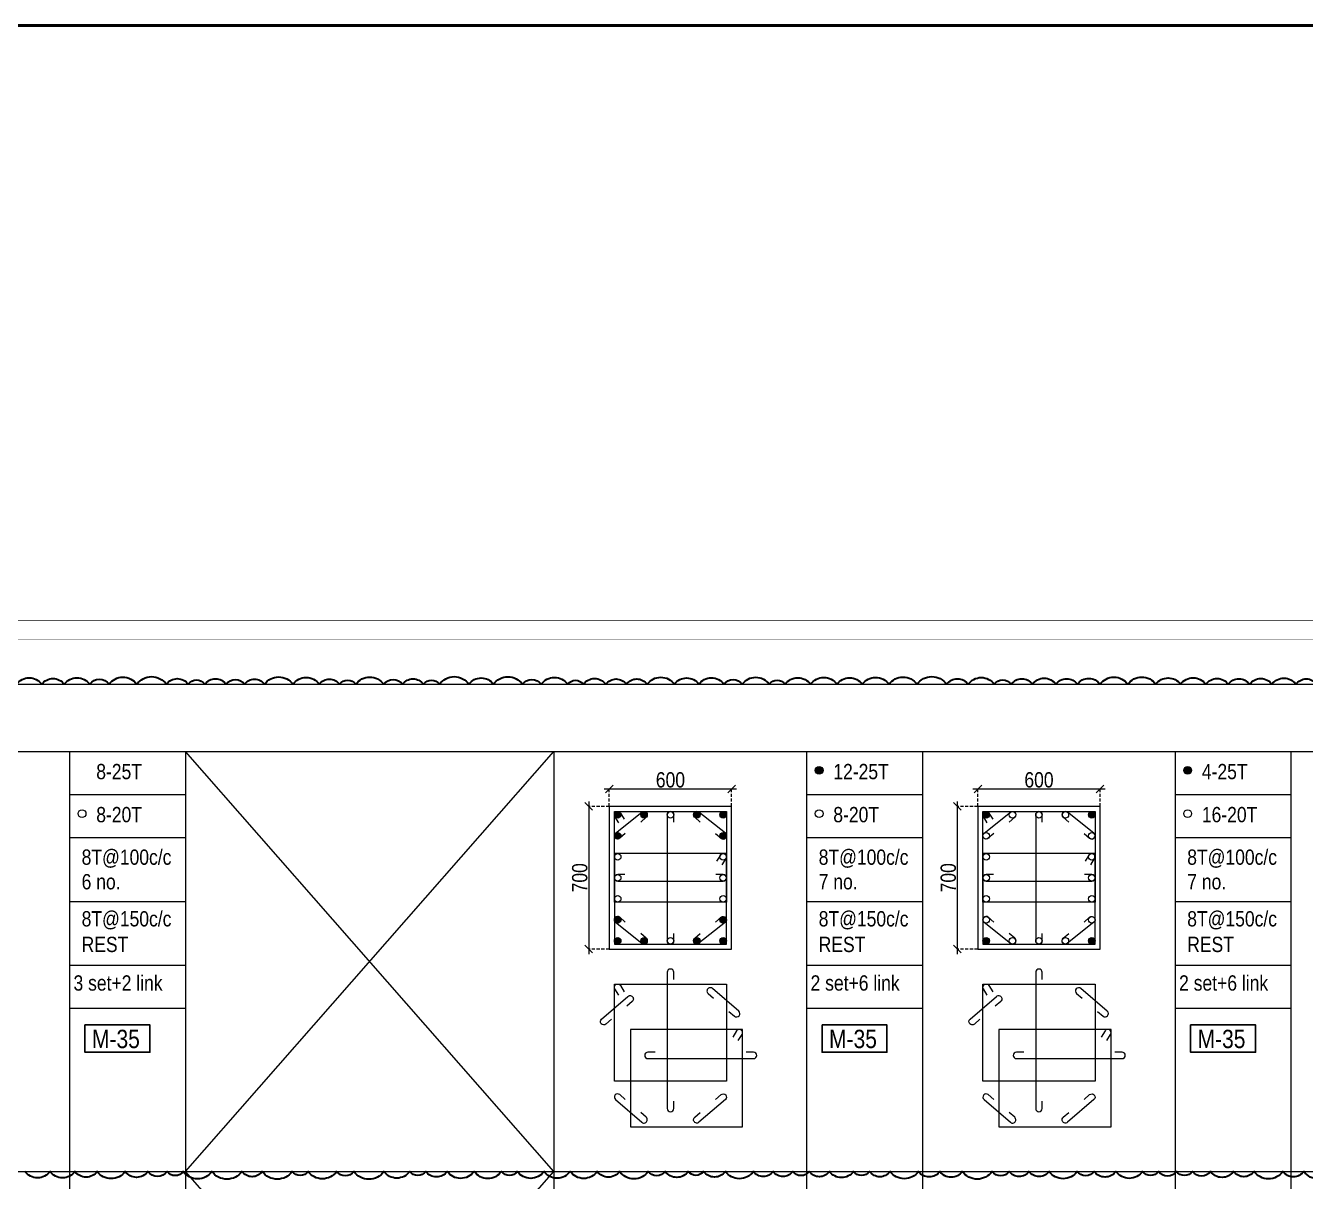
# Model space of a CAD drawing. Header units: millimetres. Extents: x 1112055 to 3390982, y -148532 to 766891.
# Drawn here: x 2145919 to 2171039, y 78194 to 100877 of the extents above; entities that cross this region are included whole.
import ezdxf
from ezdxf.enums import TextEntityAlignment as Align

# ---------------------------------------------------------------- set-up
doc = ezdxf.new("R2010")
doc.units = ezdxf.units.MM
doc.header["$PDMODE"] = 35
doc.header["$PDSIZE"] = -25
doc.linetypes.add('DASHED2', pattern=[0.375, 0.25, -0.125])
doc.linetypes.add('Hidden', pattern=[9.525, 6.35, -3.175])
for name, color, linetype, lineweight in [('B COL. SIZE DIM', 220, 'Continuous', 25), ('B COLSCH', 204, 'Continuous', 20), ('B COLUMN', 1, 'Hidden', 9), ('B STEEL', 34, 'Continuous', 15), ('B TITLE BLOCK', 250, 'Continuous', 0)]:
    doc.layers.add(name, color=color, linetype=linetype, lineweight=lineweight)
doc.layers.add('B TEXT', color=7, linetype='Continuous')
doc.styles.add('dim inside', font='romans.shx', dxfattribs={"width": 0.8, "height": 125})
doc.styles.add('SWINC', font='swissc.ttf')
doc.dimstyles.new('dim inside', dxfattribs={"dimtxt": 125, "dimasz": 100, "dimexe": 0, "dimexo": 0, "dimgap": 10, "dimtad": 0, "dimdec": 0, "dimzin": 0, "dimdsep": 46, "dimtxsty": 'dim inside', "dimblk": 'SMALL', "dimcen": 0.09, "dimadec": 0, "dimazin": 0, "dimtfac": 1, "dimtdec": 0, "dimtofl": 0, "dimtmove": 0, "dimatfit": 3, "dimfxl": 1, "dimtolj": 1, "dimtzin": 0, "dimarcsym": 2})

# ---------------------------------------------------------------- blocks, each defined once
blk = doc.blocks.new('_Oblique')
at = {"color": 0, "linetype": 'ByBlock', "lineweight": -2}
blk.add_line((-0.5, -0.5), (0.5, 0.5), dxfattribs=at)
blk = doc.blocks.new('*D3624')
at = {"layer": 'B COL. SIZE DIM', "color": 250, "lineweight": 9, "ltscale": 250, "transparency": 16777216}
blk.add_line((2157276, 85898), (2159876, 85898), dxfattribs=at)
at = {"layer": 'B COL. SIZE DIM', "color": 250, "linetype": 'DASHED2', "lineweight": 9, "ltscale": 250, "transparency": 16777216}
for p, q in [((2157376, 85553), (2157376, 85898)), ((2159776, 85553), (2159776, 85898))]:
    blk.add_line(p, q, dxfattribs=at)
at = {"layer": 'Defpoints', "color": 0, "transparency": 16777216}
for p in [(2159776, 85898), (2157376, 85553), (2159776, 85553)]:
    blk.add_point(p, dxfattribs=at)
at = {"layer": 'B COL. SIZE DIM', "color": 250, "lineweight": 9, "transparency": 16777216, "xscale": 150, "yscale": 150, "zscale": 150, "rotation": 180}
blk.add_blockref('_Oblique', (2157376, 85898), dxfattribs=at)
at = {"layer": 'B COL. SIZE DIM', "color": 250, "lineweight": 9, "transparency": 16777216, "xscale": 150, "yscale": 150, "zscale": 150}
blk.add_blockref('_Oblique', (2159776, 85898), dxfattribs=at)
at = {"layer": 'B COL. SIZE DIM', "color": 6, "transparency": 16777216, "insert": (2158576, 86073), "char_height": 300, "attachment_point": 5, "style": 'SWINC'}
blk.add_mtext('\\A1;600', dxfattribs=at)
blk = doc.blocks.new('*D3625')
at = {"layer": 'B COL. SIZE DIM', "color": 250, "lineweight": 9, "ltscale": 250, "transparency": 16777216}
blk.add_line((2156972, 85653), (2156972, 82653), dxfattribs=at)
at = {"layer": 'B COL. SIZE DIM', "color": 250, "linetype": 'DASHED2', "lineweight": 9, "ltscale": 250, "transparency": 16777216}
for p, q in [((2157376, 85553), (2156972, 85553)), ((2157376, 82753), (2156972, 82753))]:
    blk.add_line(p, q, dxfattribs=at)
at = {"layer": 'Defpoints', "color": 0, "transparency": 16777216}
for p in [(2157376, 85553), (2156972, 82753), (2157376, 82753)]:
    blk.add_point(p, dxfattribs=at)
at = {"layer": 'B COL. SIZE DIM', "color": 250, "lineweight": 9, "transparency": 16777216, "xscale": 150, "yscale": 150, "zscale": 150}
for p, rotation in [((2156972, 85553), 90), ((2156972, 82753), 270)]:
    blk.add_blockref('_Oblique', p, dxfattribs=dict(at, rotation=rotation))
at = {"layer": 'B COL. SIZE DIM', "color": 6, "transparency": 16777216, "insert": (2156797, 84153), "char_height": 300, "attachment_point": 5, "rotation": 90, "style": 'SWINC'}
blk.add_mtext('\\A1;700', dxfattribs=at)
blk = doc.blocks.new('*D3626')
at = {"layer": 'B COL. SIZE DIM', "color": 250, "lineweight": 9, "ltscale": 250, "transparency": 16777216}
blk.add_line((2164510, 85898), (2167110, 85898), dxfattribs=at)
at = {"layer": 'B COL. SIZE DIM', "color": 250, "linetype": 'DASHED2', "lineweight": 9, "ltscale": 250, "transparency": 16777216}
for p, q in [((2164610, 85553), (2164610, 85898)), ((2167010, 85553), (2167010, 85898))]:
    blk.add_line(p, q, dxfattribs=at)
at = {"layer": 'Defpoints', "color": 0, "transparency": 16777216}
for p in [(2167010, 85898), (2164610, 85553), (2167010, 85553)]:
    blk.add_point(p, dxfattribs=at)
at = {"layer": 'B COL. SIZE DIM', "color": 250, "lineweight": 9, "transparency": 16777216, "xscale": 150, "yscale": 150, "zscale": 150, "rotation": 180}
blk.add_blockref('_Oblique', (2164610, 85898), dxfattribs=at)
at = {"layer": 'B COL. SIZE DIM', "color": 250, "lineweight": 9, "transparency": 16777216, "xscale": 150, "yscale": 150, "zscale": 150}
blk.add_blockref('_Oblique', (2167010, 85898), dxfattribs=at)
at = {"layer": 'B COL. SIZE DIM', "color": 6, "transparency": 16777216, "insert": (2165810, 86073), "char_height": 300, "attachment_point": 5, "style": 'SWINC'}
blk.add_mtext('\\A1;600', dxfattribs=at)
blk = doc.blocks.new('*D3627')
at = {"layer": 'B COL. SIZE DIM', "color": 250, "lineweight": 9, "ltscale": 250, "transparency": 16777216}
blk.add_line((2164206, 85653), (2164206, 82653), dxfattribs=at)
at = {"layer": 'B COL. SIZE DIM', "color": 250, "linetype": 'DASHED2', "lineweight": 9, "ltscale": 250, "transparency": 16777216}
for p, q in [((2164610, 85553), (2164206, 85553)), ((2164610, 82753), (2164206, 82753))]:
    blk.add_line(p, q, dxfattribs=at)
at = {"layer": 'Defpoints', "color": 0, "transparency": 16777216}
for p in [(2164610, 85553), (2164206, 82753), (2164610, 82753)]:
    blk.add_point(p, dxfattribs=at)
at = {"layer": 'B COL. SIZE DIM', "color": 250, "lineweight": 9, "transparency": 16777216, "xscale": 150, "yscale": 150, "zscale": 150}
for p, rotation in [((2164206, 85553), 90), ((2164206, 82753), 270)]:
    blk.add_blockref('_Oblique', p, dxfattribs=dict(at, rotation=rotation))
at = {"layer": 'B COL. SIZE DIM', "color": 6, "transparency": 16777216, "insert": (2164031, 84153), "char_height": 300, "attachment_point": 5, "rotation": 90, "style": 'SWINC'}
blk.add_mtext('\\A1;700', dxfattribs=at)

msp = doc.modelspace()

# ---------------------------------------------------------------- hatches: boundary and pattern name
at = {"layer": 'B STEEL', "lineweight": 9, "ltscale": 0.5}
h = msp.add_hatch(color=34, dxfattribs=at)
edge = h.paths.add_edge_path()
edge.add_arc((2161494.7, 86262), 76.8, 0, 360)
h = msp.add_hatch(color=34, dxfattribs=at)
edge = h.paths.add_edge_path()
edge.add_arc((2168728.3, 86262), 76.8, 0, 360)
h = msp.add_hatch(color=34, dxfattribs=at)
edge = h.paths.add_edge_path()
edge.add_arc((2157540.4, 85388.8), 64, 0, 360)
at = {"layer": 'B STEEL', "lineweight": 30}
h = msp.add_hatch(color=34, dxfattribs=at)
edge = h.paths.add_edge_path()
edge.add_arc((2158058.3, 85388.8), 64, 0, 360)
h = msp.add_hatch(color=34, dxfattribs=at)
edge = h.paths.add_edge_path()
edge.add_arc((2159094.3, 85388.8), 64, 0, 360)
at = {"layer": 'B STEEL', "lineweight": 9, "ltscale": 0.5}
h = msp.add_hatch(color=34, dxfattribs=at)
edge = h.paths.add_edge_path()
edge.add_arc((2159612.3, 85388.8), 64, 180, 540, ccw=False)
h = msp.add_hatch(color=34, dxfattribs=at)
edge = h.paths.add_edge_path()
edge.add_arc((2164773.9, 85388.8), 64, 0, 360)
h = msp.add_hatch(color=34, dxfattribs=at)
edge = h.paths.add_edge_path()
edge.add_arc((2166845.9, 85388.8), 64, 180, 540, ccw=False)
at = {"layer": 'B STEEL', "lineweight": 30}
h = msp.add_hatch(color=34, dxfattribs=at)
edge = h.paths.add_edge_path()
edge.add_arc((2157540.4, 84976.8), 64, 0, 360)
h = msp.add_hatch(color=34, dxfattribs=at)
edge = h.paths.add_edge_path()
edge.add_arc((2159612.3, 84976.8), 64, 0, 360)
h = msp.add_hatch(color=34, dxfattribs=at)
edge = h.paths.add_edge_path()
edge.add_arc((2157540.4, 83328.8), 64, 0, 360)
h = msp.add_hatch(color=34, dxfattribs=at)
edge = h.paths.add_edge_path()
edge.add_arc((2159612.3, 83328.8), 64, 0, 360)
at = {"layer": 'B STEEL', "lineweight": 9, "ltscale": 0.5}
h = msp.add_hatch(color=34, dxfattribs=at)
edge = h.paths.add_edge_path()
edge.add_arc((2157540.4, 82916.8), 64, 0, 360, ccw=False)
at = {"layer": 'B STEEL', "lineweight": 30}
h = msp.add_hatch(color=34, dxfattribs=at)
edge = h.paths.add_edge_path()
edge.add_arc((2158058.3, 82916.8), 64, 0, 360)
h = msp.add_hatch(color=34, dxfattribs=at)
edge = h.paths.add_edge_path()
edge.add_arc((2159094.3, 82916.8), 64, 0, 360)
at = {"layer": 'B STEEL', "lineweight": 9, "ltscale": 0.5}
h = msp.add_hatch(color=34, dxfattribs=at)
edge = h.paths.add_edge_path()
edge.add_arc((2159612.3, 82916.8), 64, -180, 180)
h = msp.add_hatch(color=34, dxfattribs=at)
edge = h.paths.add_edge_path()
edge.add_arc((2164773.9, 82916.8), 64, 0, 360, ccw=False)
h = msp.add_hatch(color=34, dxfattribs=at)
edge = h.paths.add_edge_path()
edge.add_arc((2166845.9, 82916.8), 64, -180, 180)

# ---------------------------------------------------------------- linework, layer by layer
at = {"color": 5, "lineweight": 50}
msp.add_lwpolyline([(2055975.3, 100877.1), (2260508.1, 100877.1), (2260508.1, -148532.1), (2055975.3, -148532.1)], close=True, dxfattribs=at)
at = {"color": 2, "lineweight": 30}
for points in [[(2145742.6, 87949.3, -0.5205671), (2146236.9, 87949.3, -0.5205671), (2146677.3, 87949.3, -0.5205671), (2147179.4, 87949.3, -0.5205671), (2147557.1, 87949.3, -0.5205671), (2148102.6, 87949.3, -0.5205671), (2148682.9, 87949.3, -0.5205671), (2149110.4, 87949.3, -0.5205671), (2149437.9, 87949.3, -0.5205671), (2149856.2, 87949.3, -0.5205671), (2150216.5, 87949.3, -0.5205671), (2150607.3, 87949.3, -0.5205671), (2151167.9, 87949.3, -0.5205671), (2151683.4, 87949.3, -0.5205671), (2152080.2, 87949.3, -0.5205671), (2152400.2, 87949.3, -0.5205671), (2152948.1, 87949.3, -0.5205671), (2153317.8, 87949.3, -0.5205671), (2153730.6, 87949.3, -0.5205671), (2154042.1, 87949.3, -0.5205671), (2154621.2, 87949.3, -0.5205671), (2155102.5, 87949.3, -0.5205671), (2155672.7, 87949.3, -0.5205671), (2156038.5, 87949.3, -0.5205671), (2156561.2, 87949.3, -0.5205671), (2156865.9, 87949.3, -0.5205671), (2157308.6, 87949.3, -0.5205671), (2157711.3, 87949.3, -0.5205671), (2158118.5, 87949.3, -0.5205671), (2158654.9, 87949.3, -0.5205671), (2159133.7, 87949.3, -0.5205671), (2159626.7, 87949.3, -0.5205671), (2159983.8, 87949.3, -0.5205671), (2160517, 87949.3, -0.5205671), (2160826.1, 87949.3, -0.5205671), (2161326.6, 87949.3, -0.5205671), (2161845.6, 87949.3, -0.5205671), (2162339.9, 87949.3, -0.5205671), (2162866.3, 87949.3, -0.5205671), (2163416.4, 87949.3, -0.5205671), (2163997.8, 87949.3, -0.5205671), (2164420.9, 87949.3, -0.5205671), (2164932.4, 87949.3, -0.5205671), (2165266.3, 87949.3, -0.5205671), (2165681.3, 87949.3, -0.5205671), (2166144.1, 87949.3, -0.5205671), (2166562.8, 87949.3, -0.5205671), (2167008.3, 87949.3, -0.5205671), (2167554.6, 87949.3, -0.5205671), (2168103.7, 87949.3, -0.5205671), (2168587.1, 87949.3, -0.5205671), (2169084.8, 87949.3, -0.5205671), (2169525.3, 87949.3, -0.5205671), (2169944.8, 87949.3, -0.5205671), (2170380.9, 87949.3, -0.5205671), (2170853.4, 87949.3, -0.5205671), (2171262.7, 87949.3, -0.5205671)], [(2171592.7, 78390.4, -0.5205671), (2171007.9, 78390.4, -0.5205671), (2170598.1, 78390.4, -0.5205671), (2170031.7, 78390.4, -0.5205671), (2169629.9, 78390.4, -0.5205671), (2169176.1, 78390.4, -0.5205671), (2168824.7, 78390.4, -0.5205671), (2168506.8, 78390.4, -0.5205671), (2168155, 78390.4, -0.5205671), (2167844.6, 78390.4, -0.5205671), (2167319.7, 78390.4, -0.5205671), (2166892.4, 78390.4, -0.5205671), (2166560.7, 78390.4, -0.5205671), (2166010.8, 78390.4, -0.5205671), (2165614, 78390.4, -0.5205671), (2165225.5, 78390.4, -0.5205671), (2164890.3, 78390.4, -0.5205671), (2164305.1, 78390.4, -0.5205671), (2163863.2, 78390.4, -0.5205671), (2163444.2, 78390.4, -0.5205671), (2162888.3, 78390.4, -0.5205671), (2162483.6, 78390.4, -0.5205671), (2162168.2, 78390.4, -0.5205671), (2161698.9, 78390.4, -0.5205671), (2161299.5, 78390.4, -0.5205671), (2160979, 78390.4, -0.5205671), (2160589.9, 78390.4, -0.5205671), (2160204.6, 78390.4, -0.5205671), (2159654.8, 78390.4, -0.5205671), (2159227.4, 78390.4, -0.5205671), (2158927.3, 78390.4, -0.5205671), (2158472.9, 78390.4, -0.5205671), (2158141.8, 78390.4, -0.5205671), (2157577, 78390.4, -0.5205671), (2157140.3, 78390.4, -0.5205671), (2156606.8, 78390.4, -0.5205671), (2156096.1, 78390.4, -0.5205671), (2155569.4, 78390.4, -0.5205671), (2155261.9, 78390.4, -0.5205671), (2154721.8, 78390.4, -0.5205671), (2154193.7, 78390.4, -0.5205671), (2153772.4, 78390.4, -0.5205671), (2153460.2, 78390.4, -0.5205671), (2152953.8, 78390.4, -0.5205671), (2152362.3, 78390.4, -0.5205671), (2152024.7, 78390.4, -0.5205671), (2151465.9, 78390.4, -0.5205671), (2151151.8, 78390.4, -0.5205671), (2150565.6, 78390.4, -0.5205671), (2150164.5, 78390.4, -0.5205671), (2149577.6, 78390.4, -0.5205671), (2149015.1, 78390.4, -0.5205671), (2148696.5, 78390.4, -0.5205671), (2148321.1, 78390.4, -0.5205671), (2147872.3, 78390.4, -0.5205671), (2147325, 78390.4, -0.5205671), (2146887.8, 78390.4, -0.5205671), (2146400, 78390.4, -0.5205671), (2145907, 78390.4, -0.5205671)]]:
    msp.add_lwpolyline(points, format="xyb", dxfattribs=at)
at = {"layer": 'B COLSCH', "color": 250, "lineweight": 0}
for p, q in [((2079293.2, 87949.3), (2221391.2, 87949.3)), ((2079293.2, 86630.3), (2221391.2, 86630.3)), ((2146781.3, 86630.3), (2146781.3, 28951.4)), ((2149055.7, 86630.3), (2149055.7, 21698.7)), ((2156289.3, 86630.3), (2156289.3, 21698.7)), ((2161248.4, 86630.3), (2161248.4, 28951.4)), ((2163522.8, 86630.3), (2163522.8, 21698.7)), ((2168482, 86630.3), (2168482, 28951.4)), ((2170756.4, 86630.3), (2170756.4, 21698.7)), ((2146781.3, 85785.3), (2149055.7, 85785.3)), ((2161248.4, 85785.3), (2163522.8, 85785.3)), ((2168482, 85785.3), (2170756.4, 85785.3)), ((2146781.3, 84940.3), (2149055.7, 84940.3)), ((2161248.4, 84940.3), (2163522.8, 84940.3)), ((2168482, 84940.3), (2170756.4, 84940.3)), ((2146781.3, 83690.5), (2149055.7, 83690.5)), ((2161248.4, 83690.5), (2163522.8, 83690.5)), ((2168482, 83690.5), (2170756.4, 83690.5)), ((2146781.3, 82440.7), (2149055.7, 82440.7)), ((2161248.4, 82440.7), (2163522.8, 82440.7)), ((2168482, 82440.7), (2170756.4, 82440.7)), ((2146781.3, 81595.7), (2149055.7, 81595.7)), ((2161248.4, 81595.7), (2163522.8, 81595.7)), ((2168482, 81595.7), (2170756.4, 81595.7)), ((2079293.2, 78390.4), (2221391.2, 78390.4))]:
    msp.add_line(p, q, dxfattribs=at)
for points in [[(2156289.3, 53670.9), (2149055.7, 61910.7), (2156289.3, 70150.6), (2149055.7, 78390.4), (2156289.3, 86630.3)], [(2149055.7, 53670.9), (2156289.3, 61910.7), (2149055.7, 70150.6), (2156289.3, 78390.4), (2149055.7, 86630.3)]]:
    msp.add_lwpolyline(points, dxfattribs=at)
at = {"layer": 'B COLUMN', "color": 1, "linetype": 'ByBlock', "lineweight": 20}
for points in [[(2157376.3, 82752.8), (2159776.3, 82752.8), (2159776.3, 85552.8), (2157376.3, 85552.8)], [(2164609.9, 82752.8), (2167009.9, 82752.8), (2167009.9, 85552.8), (2164609.9, 85552.8)]]:
    msp.add_lwpolyline(points, close=True, dxfattribs=at)
at = {"layer": 'B STEEL', "color": 34, "lineweight": 9, "ltscale": 0.5}
for points in [[(2157560.6, 85233.7), (2157485.8, 85355.2, -1), (2157594.9, 85422.3), (2157669.6, 85300.9)], [(2157690.3, 85021.2), (2157582.1, 84928.2, -1), (2157498.6, 85025.3), (2158016.6, 85437.3, -1), (2158100.1, 85340.2), (2157991.9, 85247.2)], [(2158640.4, 85246.1), (2158640.4, 85388.8, 1), (2158512.3, 85388.8), (2158512.3, 82916.8, 1), (2158640.4, 82916.8), (2158640.4, 83059.4)], [(2159462.4, 85021.2), (2159570.6, 84928.2, 1), (2159654, 85025.3), (2159136.1, 85437.3, 1), (2159052.6, 85340.2), (2159160.8, 85247.2)], [(2164794.1, 85233.7), (2164719.4, 85355.2, -1), (2164828.4, 85422.3), (2164903.2, 85300.9)], [(2164923.8, 85021.2), (2164815.6, 84928.2, -1), (2164732.2, 85025.3), (2165250.2, 85437.3, -1), (2165333.6, 85340.2), (2165225.5, 85247.2)], [(2165873.9, 85246.1), (2165873.9, 85388.8, 1), (2165745.9, 85388.8), (2165745.9, 82916.8, 1), (2165873.9, 82916.8), (2165873.9, 83059.4)], [(2166696, 85021.2), (2166804.1, 84928.2, 1), (2166887.6, 85025.3), (2166369.6, 85437.3, 1), (2166286.1, 85340.2), (2166394.3, 85247.2)], [(2159592.1, 84409.7), (2159666.8, 84531.2, 1), (2159557.8, 84598.3), (2159483, 84476.9)], [(2166825.6, 84409.7), (2166900.4, 84531.2, 1), (2166791.3, 84598.3), (2166716.6, 84476.9)], [(2157683, 84216.8), (2157540.4, 84216.8, 1), (2157540.4, 84088.8), (2159612.3, 84088.8, 1), (2159612.3, 84216.8), (2159469.7, 84216.8)], [(2164916.5, 84216.8), (2164773.9, 84216.8, 1), (2164773.9, 84088.8), (2166845.9, 84088.8, 1), (2166845.9, 84216.8), (2166703.2, 84216.8)], [(2157690.3, 83284.3), (2157582.1, 83377.3, 1), (2157498.6, 83280.2), (2158016.6, 82868.3, 1), (2158100.1, 82965.3), (2157991.9, 83058.3)], [(2159462.4, 83284.3), (2159570.6, 83377.3, -1), (2159654, 83280.2), (2159136.1, 82868.3, -1), (2159052.6, 82965.3), (2159160.8, 83058.3)], [(2164923.8, 83284.3), (2164815.6, 83377.3, 1), (2164732.2, 83280.2), (2165250.2, 82868.3, 1), (2165333.6, 82965.3), (2165225.5, 83058.3)], [(2166696, 83284.3), (2166804.1, 83377.3, -1), (2166887.6, 83280.2), (2166369.6, 82868.3, -1), (2166286.1, 82965.3), (2166394.3, 83058.3)], [(2158640.4, 82155.2), (2158640.4, 82297.9, 1), (2158512.3, 82297.9), (2158512.3, 79625.9, 1), (2158640.4, 79625.9), (2158640.4, 79768.5)], [(2165873.9, 82155.2), (2165873.9, 82297.9, 1), (2165745.9, 82297.9), (2165745.9, 79625.9, 1), (2165873.9, 79625.9), (2165873.9, 79768.5)], [(2157560.6, 81848.8), (2157485.8, 81970.2, -1), (2157594.9, 82037.4), (2157669.6, 81915.9)], [(2159725.4, 81531.2), (2159833.6, 81438.2, 1), (2159917, 81535.3), (2159399, 81980.6, 1), (2159315.6, 81883.5), (2159423.7, 81790.6)], [(2164794.1, 81848.8), (2164719.4, 81970.2, -1), (2164828.4, 82037.4), (2164903.2, 81915.9)], [(2166958.9, 81531.2), (2167067.1, 81438.2, 1), (2167150.6, 81535.3), (2166632.6, 81980.6, 1), (2166549.1, 81883.5), (2166657.3, 81790.6)], [(2157416.3, 81375.5), (2157308.1, 81282.5, -1), (2157224.7, 81379.6), (2157742.6, 81824.9, -1), (2157826.1, 81727.9), (2157717.9, 81634.9)], [(2164649.8, 81375.5), (2164541.7, 81282.5, -1), (2164458.2, 81379.6), (2164976.2, 81824.9, -1), (2165059.7, 81727.9), (2164951.5, 81634.9)], [(2159906.8, 80958.1), (2159981.6, 81079.6, 1), (2159872.6, 81146.7), (2159797.8, 81025.2)], [(2167140.4, 80958.1), (2167215.1, 81079.6, 1), (2167106.1, 81146.7), (2167031.3, 81025.2)], [(2158277.1, 80731.8), (2158134.5, 80731.8, 1), (2158134.5, 80603.8), (2160206.4, 80603.8, 1), (2160206.4, 80731.8), (2160063.8, 80731.8)], [(2165510.7, 80731.8), (2165368, 80731.8, 1), (2165368, 80603.8), (2167440, 80603.8, 1), (2167440, 80731.8), (2167297.3, 80731.8)], [(2157690.3, 79804), (2157582.1, 79897, 1), (2157498.6, 79799.9), (2158016.6, 79354.6, 1), (2158100.1, 79451.7), (2157991.9, 79544.7)], [(2159462.4, 79804), (2159570.6, 79897, -1), (2159654, 79799.9), (2159136.1, 79354.6, -1), (2159052.6, 79451.7), (2159160.8, 79544.7)], [(2164923.8, 79804), (2164815.6, 79897, 1), (2164732.2, 79799.9), (2165250.2, 79354.6, 1), (2165333.6, 79451.7), (2165225.5, 79544.7)], [(2166696, 79804), (2166804.1, 79897, -1), (2166887.6, 79799.9), (2166369.6, 79354.6, -1), (2166286.1, 79451.7), (2166394.3, 79544.7)]]:
    msp.add_lwpolyline(points, format="xyb", dxfattribs=at)
for points in [[(2159676.3, 83676.8), (2157476.3, 83676.8), (2157476.3, 85452.8), (2159676.3, 85452.8)], [(2166909.9, 83676.8), (2164709.9, 83676.8), (2164709.9, 85452.8), (2166909.9, 85452.8)], [(2159676.3, 84628.8), (2157476.3, 84628.8), (2157476.3, 82852.8), (2159676.3, 82852.8)], [(2166909.9, 84628.8), (2164709.9, 84628.8), (2164709.9, 82852.8), (2166909.9, 82852.8)], [(2159676.3, 80158.5), (2157476.3, 80158.5), (2157476.3, 82067.8), (2159676.3, 82067.8)], [(2166909.9, 80158.5), (2164709.9, 80158.5), (2164709.9, 82067.8), (2166909.9, 82067.8)], [(2159991.1, 81177.2), (2157791.1, 81177.2), (2157791.1, 79267.8), (2159991.1, 79267.8)], [(2167224.6, 81177.2), (2165024.6, 81177.2), (2165024.6, 79267.8), (2167224.6, 79267.8)]]:
    msp.add_lwpolyline(points, close=True, dxfattribs=at)
for centre, radius in [((2161494.7, 86262), 76.8), ((2168728.3, 86262), 76.8), ((2147027.6, 85411.7), 76.8), ((2157540.4, 85388.8), 64), ((2158058.3, 85388.8), 64), ((2158576.3, 85388.8), 64), ((2159094.3, 85388.8), 64), ((2159612.3, 85388.8), 64), ((2161494.7, 85411.7), 76.8), ((2164773.9, 85388.8), 64), ((2165291.9, 85388.8), 64), ((2165809.9, 85388.8), 64), ((2166327.9, 85388.8), 64), ((2166845.9, 85388.8), 64), ((2168728.3, 85411.7), 76.8), ((2157540.4, 84976.8), 64), ((2159612.3, 84976.8), 64), ((2164773.9, 84976.8), 64), ((2166845.9, 84976.8), 64), ((2157540.4, 84564.8), 64), ((2159612.3, 84564.8), 64), ((2164773.9, 84564.8), 64), ((2166845.9, 84564.8), 64), ((2157540.4, 84152.8), 64), ((2159612.3, 84152.8), 64), ((2164773.9, 84152.8), 64), ((2166845.9, 84152.8), 64), ((2157540.4, 83740.8), 64), ((2159612.3, 83740.8), 64), ((2164773.9, 83740.8), 64), ((2166845.9, 83740.8), 64), ((2157540.4, 83328.8), 64), ((2159612.3, 83328.8), 64), ((2164773.9, 83328.8), 64), ((2166845.9, 83328.8), 64), ((2157540.4, 82916.8), 64), ((2158058.3, 82916.8), 64), ((2158576.3, 82916.8), 64), ((2159094.3, 82916.8), 64), ((2159612.3, 82916.8), 64), ((2164773.9, 82916.8), 64), ((2165291.9, 82916.8), 64), ((2165809.9, 82916.8), 64), ((2166327.9, 82916.8), 64), ((2166845.9, 82916.8), 64)]:
    msp.add_circle(centre, radius, dxfattribs=at)
at = {"layer": 'B TEXT', "color": 1}
for points in [[(2147085, 81266.7), (2148359.6, 81266.7), (2148359.6, 80728.7), (2147085, 80728.7)], [(2161552.1, 81266.7), (2162826.7, 81266.7), (2162826.7, 80728.7), (2161552.1, 80728.7)], [(2168785.6, 81266.7), (2170060.2, 81266.7), (2170060.2, 80728.7), (2168785.6, 80728.7)]]:
    msp.add_lwpolyline(points, close=True, dxfattribs=at)
at = {"layer": 'B TITLE BLOCK', "color": 1, "const_width": 8.39}
msp.add_lwpolyline([(2078172.1, 89197.9), (2078172.1, 4151.5), (2233571.1, 4151.5), (2233571.1, 89197.9)], close=True, dxfattribs=at)
at = {"layer": 'B TITLE BLOCK', "color": 250, "lineweight": 0, "const_width": 8.39}
msp.add_lwpolyline([(2078545.8, 88824.2), (2078545.8, 4525.2), (2233197.4, 4525.2), (2233197.4, 88824.2)], close=True, dxfattribs=at)

# ---------------------------------------------------------------- texts
at = {"layer": 'B TEXT', "style": 'SWINC'}
for s, p in [('8-25T', (2147306.1, 86087.4)), ('12-25T', (2161773.2, 86087.4)), ('4-25T', (2169006.8, 86087.4)), ('8-20T', (2147306.1, 85242.4)), ('8-20T', (2161773.2, 85242.4)), ('16-20T', (2169006.8, 85242.4)), ('8T@100c/c', (2147019.2, 84407.6)), ('8T@100c/c', (2161486.3, 84407.6)), ('8T@100c/c', (2168719.8, 84407.6)), ('6 no.', (2147019.2, 83925.8)), ('7 no.', (2161486.3, 83925.8)), ('7 no.', (2168719.8, 83925.8)), ('8T@150c/c', (2147019.2, 83197.7)), ('8T@150c/c', (2161486.3, 83197.7)), ('8T@150c/c', (2168719.8, 83197.7)), ('REST', (2147019.2, 82695.3)), ('REST', (2161486.3, 82695.3)), ('REST', (2168719.8, 82695.3)), ('3 set+2 link', (2146859.5, 81938.2)), ('2 set+6 link', (2161326.6, 81938.2)), ('2 set+6 link', (2168560.2, 81938.2))]:
    msp.add_text(s, height=300, dxfattribs=at).set_placement(p)
at = {"layer": 'B TEXT', "color": 1, "style": 'SWINC'}
for p in [(2147222.4, 80702.2), (2161689.4, 80702.2), (2168923, 80702.2)]:
    msp.add_text('M-35', height=360, dxfattribs=at).set_placement(p, align=Align.BOTTOM_LEFT)

# ---------------------------------------------------------------- dimensions: what is measured, and where the dimension line sits
at = {"layer": 'B COL. SIZE DIM', "color": 250, "ltscale": 250}
for base, p1, p2, picture, middle in [((2159776.3, 85897.7), (2157376.3, 85552.8), (2159776.3, 85552.8), '*D3624', (2158576.3, 86072.7)), ((2167009.9, 85897.7), (2164609.9, 85552.8), (2167009.9, 85552.8), '*D3626', (2165809.9, 86072.7))]:
    dim = msp.add_linear_dim(base=base, p1=p1, p2=p2, dimstyle='dim inside', override={"dimtxt": 300, "dimasz": 150, "dimgap": 25, "dimtad": 3, "dimlfac": 0.25, "dimtxsty": 'SWINC', "dimblk1": 'Oblique', "dimblk2": 'Oblique', "dimsah": 1, "dimdle": 100, "dimclrd": 250, "dimclre": 250, "dimclrt": 6, "dimfxl": 1000, "dimlwd": 9, "dimlwe": 9}, dxfattribs=at)
    dim.commit()
    dim.dimension.update_dxf_attribs({"geometry": picture, "text_midpoint": middle})
for base, p1, p2, picture, middle in [((2156972.4, 82752.8), (2157376.3, 85552.8), (2157376.3, 82752.8), '*D3625', (2156797.4, 84152.8)), ((2164206, 82752.8), (2164609.9, 85552.8), (2164609.9, 82752.8), '*D3627', (2164031, 84152.8))]:
    dim = msp.add_linear_dim(base=base, p1=p1, p2=p2, angle=90, dimstyle='dim inside', override={"dimtxt": 300, "dimasz": 150, "dimgap": 25, "dimtad": 3, "dimlfac": 0.25, "dimtxsty": 'SWINC', "dimblk1": 'Oblique', "dimblk2": 'Oblique', "dimsah": 1, "dimdle": 100, "dimclrd": 250, "dimclre": 250, "dimclrt": 6, "dimfxl": 1000, "dimlwd": 9, "dimlwe": 9}, dxfattribs=at)
    dim.commit()
    dim.dimension.update_dxf_attribs({"geometry": picture, "text_midpoint": middle})

doc.saveas('drawing.dxf')
